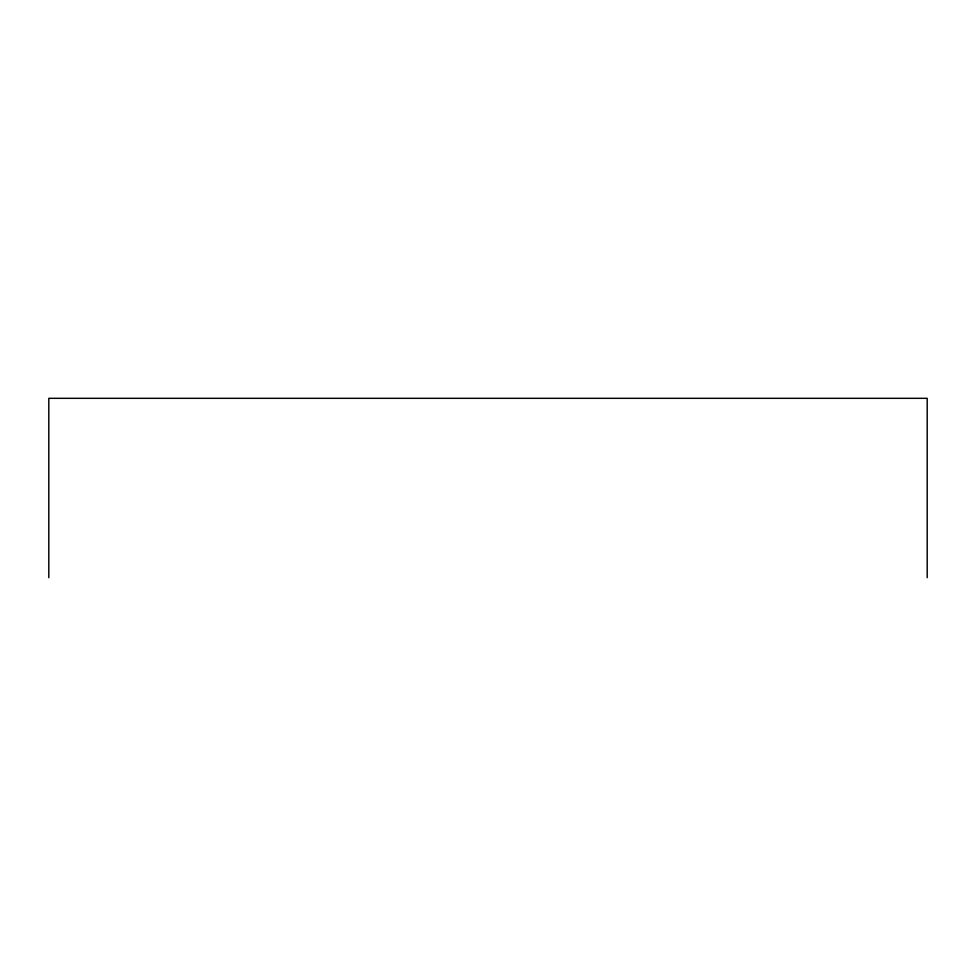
<?xml version="1.0" encoding="UTF-8"?>
<svg xmlns="http://www.w3.org/2000/svg" width="976" height="976" viewBox="0 0 976 976"><rect width="100%" height="100%" fill="white"/><g stroke="black" fill="none" stroke-linecap="round" stroke-linejoin="round"><path stroke-width="1.46" d="M927.2 577.682L927.2 398.318L48.8 398.318L48.8 577.682"/></g></svg>
